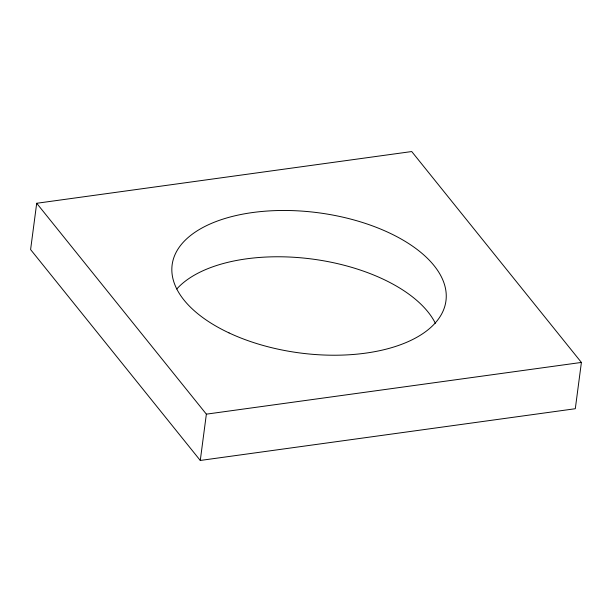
<?xml version="1.0" encoding="UTF-8"?>
<svg xmlns="http://www.w3.org/2000/svg" width="612" height="612" viewBox="0 0 612 612"><rect width="100%" height="100%" fill="white"/><g stroke="black" fill="none" stroke-linecap="round" stroke-linejoin="round"><path stroke-width="0.92" d="M36.697 203.276L30.6 249.566L200.277 460.453L575.303 408.724L581.4 362.434L411.723 151.547L36.697 203.276L206.366 414.156L200.277 460.453M206.366 414.156L581.4 362.434M176.784 288.986A138.083 70.701 7.5 0 1 312.449 259.083A138.083 70.701 7.5 0 1 435.362 323.289M229.064 332.928A138.083 70.701 7.5 0 0 445.59 303.07A138.083 70.701 7.5 0 0 252.488 212.555A138.083 70.701 7.5 0 0 229.064 332.928"/></g></svg>
